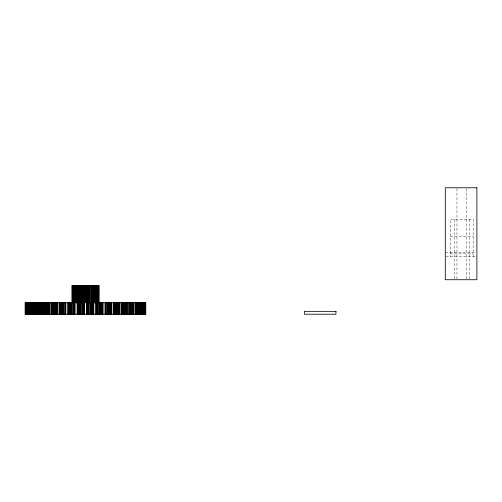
<?xml version="1.0" encoding="UTF-8"?>
<svg xmlns="http://www.w3.org/2000/svg" width="502" height="502" viewBox="0 0 502 502"><rect width="100%" height="100%" fill="white"/><g stroke="black" fill="none" stroke-linecap="round" stroke-linejoin="round"><path stroke-width="0.38" stroke-dasharray="2.51 1.88" d="M450.275 236.63L473.129 236.63M445.293 252.437L475.356 252.437M450.256 253.874L473.148 253.874M446.065 256.748L476.9 256.748M473.148 256.748L473.198 219.393L450.206 219.393L450.256 256.748M469.175 219.393L469.175 279.733M466.446 188.564L466.446 279.733M456.958 188.564L456.958 279.733M454.228 219.393L454.228 279.733"/><path stroke-width="0.75" d="M145.316 302.725L145.316 314.221M145.21 302.725L145.21 314.221M144.865 302.725L144.865 314.221M144.375 302.725L144.375 314.221M143.854 302.725L143.854 314.221M143.371 302.725L143.371 314.221M143.164 302.725L143.164 314.221M142.894 302.725L142.894 314.221M142.486 302.725L142.486 314.221M141.984 302.725L141.984 314.221M141.451 302.725L141.451 314.221M140.949 302.725L140.949 314.221M140.466 302.725L140.466 314.221M140.008 302.725L140.008 314.221M139.7 302.725L139.7 314.221M139.387 302.725L139.387 314.221M138.709 302.725L138.709 314.221M138.194 302.725L138.194 314.221M137.661 302.725L137.661 314.221M137.165 302.725L137.165 314.221M136.682 302.725L136.682 314.221M136.224 302.725L136.224 314.221M135.389 302.725L135.389 314.221M134.9 302.725L134.9 314.221M133.614 302.725L133.614 314.221M133.112 302.725L133.112 314.221M132.591 302.725L132.591 314.221M132.101 302.725L132.101 314.221M131.631 302.725L131.631 314.221M131.191 302.725L131.191 314.221M130.388 302.725L130.388 314.221M129.679 302.725L129.679 314.221M129.07 302.725L129.07 314.221M128.882 302.725L128.882 314.221M127.332 302.725L127.332 314.221M126.855 302.725L126.855 314.221M126.36 302.725L126.36 314.221M125.895 302.725L125.895 314.221M125.45 302.725L125.45 314.221M125.036 302.725L125.036 314.221M124.276 302.725L124.276 314.221M123.617 302.725L123.617 314.221M123.059 302.725L123.059 314.221M122.588 302.725L122.588 314.221M122.206 302.725L122.206 314.221M122.074 302.725L122.074 314.221M121.955 302.725L121.955 314.221M121.854 302.725L121.854 314.221L121.76 302.725M120.022 302.725L120.022 314.221M119.576 302.725L119.576 314.221M119.118 302.725L119.118 314.221M118.685 302.725L118.685 314.221M118.277 302.725L118.277 314.221M117.901 302.725L117.901 314.221M117.211 302.725L117.211 314.221M116.621 302.725L116.621 314.221M116.119 302.725L116.119 314.221M115.705 302.725L115.705 314.221M115.366 302.725L115.366 314.221M115.247 302.725L115.247 314.221M115.14 302.725L115.14 314.221M115.046 302.725L115.046 314.221M114.958 302.725L114.958 314.221M114.883 302.725L114.883 314.221M114.745 302.725L114.745 314.221M113.898 302.725L113.898 314.221M113.81 302.725L113.791 314.221M113.722 302.725L113.722 314.221M111.864 302.725L111.864 314.221M111.463 302.725L111.463 314.221M111.049 302.725L111.049 314.221M110.666 302.725L110.666 314.221M110.302 302.725L110.302 314.221M109.969 302.725L109.969 314.221M109.367 302.725L109.367 314.221M108.852 302.725L108.852 314.221M108.419 302.725L108.419 314.221M108.074 302.725L108.074 314.221M107.792 302.725L107.792 314.221M107.692 302.725L107.692 314.221M107.597 302.725L107.597 314.221M107.51 302.725L107.51 314.221M107.428 302.725L107.428 314.221M107.353 302.725L107.353 314.221M107.202 302.725L107.202 314.221M106.286 302.725L106.286 314.221M105.357 302.725L105.313 314.221M105.244 302.725L105.269 314.221M105.169 302.725L105.131 314.221M103.048 302.725L103.048 314.221M102.703 302.725L102.703 314.221M102.345 302.725L102.345 314.221M102.019 302.725L102.019 314.221M101.711 302.725L101.711 314.221M101.429 302.725L101.429 314.221M100.927 302.725L100.927 314.221M100.507 302.725L100.507 314.221M100.162 302.725L100.162 314.221M99.885 302.725L99.885 314.221M99.666 302.725L99.666 314.221M99.584 302.725L99.584 314.221M99.427 302.725L99.503 314.221M99.352 302.725L99.352 314.221M99.283 302.725L99.283 314.221M99.126 302.725L99.126 314.221M98.994 302.725L98.994 285.481L71.893 285.481L71.893 302.725M98.825 285.481L98.825 302.725M98.405 285.481L98.405 302.725M98.072 285.481L98.16 314.221M97.708 285.481L97.708 302.725M97.363 285.481L97.363 302.725M97.181 302.725L97.181 314.221M97.037 285.481L97.087 314.221M96.98 302.725L96.936 314.221M96.855 302.725L96.83 314.221L96.717 285.481M96.685 302.725L96.685 314.221M96.547 302.725L96.547 314.221M96.428 285.481L96.459 314.221M96.359 302.725L96.359 314.221M96.24 302.725L96.24 314.221M96.152 285.481L96.102 314.221M95.895 285.481L95.964 314.221M95.656 285.481L95.656 302.725M95.242 285.481L95.242 302.725M94.903 285.481L94.903 302.725M94.652 285.481L94.652 302.725M94.47 285.481L94.47 302.725M94.294 285.481L94.294 302.725M94.087 285.481L94.087 302.725M93.88 285.481L93.805 314.221M93.673 285.481L93.673 302.725M93.466 285.481L93.516 314.221M93.265 285.481L93.228 314.221M93.077 285.481L93.077 302.725M92.964 302.725L92.964 314.221M92.895 285.481L92.895 302.725M92.719 285.481L92.719 314.221M92.556 285.481L92.556 302.725M92.5 302.725L92.5 314.221M92.406 285.481L92.406 302.725M92.274 285.481L92.274 302.725M92.155 285.481L92.111 314.221M92.048 285.481L92.048 302.725M91.966 285.481L91.96 302.725M91.803 285.481L91.791 314.221M91.728 285.481L91.74 302.725M91.64 285.481L91.653 302.725M91.54 302.725L91.54 314.221M91.345 302.725L91.345 314.221M91.195 302.725L91.195 314.221M91.132 302.725L91.069 314.221M91.006 302.725L91.006 314.221M90.937 302.725L90.875 314.221M90.711 302.725L90.711 314.221M90.216 285.481L90.216 302.725M89.921 285.481L89.921 302.725M89.72 302.725L89.72 314.221M89.613 285.481L89.613 302.725M89.325 285.481L89.325 302.725M89.061 285.481L89.061 302.725M88.816 285.481L88.816 302.725M88.722 302.725L88.722 314.221M88.597 285.481L88.622 314.221M88.446 302.725L88.503 314.221M88.402 285.481L88.396 314.221M88.314 302.725L88.233 314.221M88.226 285.481L88.226 302.725M88.07 285.481L88.126 314.221M87.969 302.725L87.969 314.221M87.819 285.481L87.819 302.725M87.762 302.725L87.762 314.221M87.637 285.481L87.637 302.725M87.517 285.481L87.517 302.725M87.442 285.481L87.492 314.221M87.335 314.221L87.335 285.481L87.266 302.725M87.084 285.481L87.16 314.221M86.978 285.481L86.971 314.221M86.865 285.481L86.865 302.725M86.746 285.481L86.752 314.221M86.62 285.481L86.62 302.725M86.495 285.481L86.539 314.221M86.35 285.481L86.35 302.725M85.735 285.481L85.735 302.725M85.447 285.481L85.447 302.725M85.158 285.481L85.158 302.725M84.543 285.481L84.543 302.725M84.399 285.481L84.399 302.725M84.273 285.481L84.355 314.221M84.148 285.481L84.135 314.221M84.022 285.481L84.022 302.725M83.909 285.481L83.922 314.221M83.803 285.481L83.803 302.725M83.709 285.481L83.727 314.221M83.552 285.481L83.552 314.221M83.451 285.481L83.432 302.725M83.376 285.481L83.395 314.221M83.257 285.481L83.257 302.725M83.125 302.725L83.125 314.221M83.068 285.481L83.068 302.725M82.918 302.725L82.918 314.221M82.817 285.481L82.817 302.725M82.767 302.725L82.767 314.221M82.661 285.481L82.654 314.221M82.485 285.481L82.541 314.221M82.384 302.725L82.441 314.221M82.29 285.481L82.328 314.221M82.171 302.725L82.171 314.221M82.071 285.481L82.071 302.725M81.832 285.481L81.832 302.725M81.569 285.481L81.569 302.725M81.28 285.481L81.28 302.725M81.173 302.725L81.173 314.221M80.966 285.481L80.966 302.725M80.671 285.481L80.671 302.725M80.176 302.725L80.176 314.221M80.082 302.725L80.082 314.221M79.95 314.221L79.887 302.725L79.818 314.221M79.699 302.725L79.755 314.221M79.548 302.725L79.548 314.221M79.354 302.725L79.354 314.221M79.234 285.481L79.234 302.725M79.153 285.481L79.153 302.725M79.071 285.481L79.096 314.221M78.965 285.481L78.939 302.725M78.921 285.481L78.845 302.725M78.732 285.481L78.783 314.221M78.613 285.481L78.613 302.725M78.481 285.481L78.481 302.725M78.331 285.481L78.394 314.221M78.174 285.481L78.168 314.221M77.998 285.481L77.998 302.725M77.923 302.725L77.923 314.221M77.816 285.481L77.816 302.725M77.622 285.481L77.659 314.221M77.421 285.481L77.371 314.221M77.22 285.481L77.22 302.725M77.088 302.725L77.088 314.221M77.013 285.481L77.013 302.725M76.806 285.481L76.806 302.725M76.599 285.481L76.599 302.725M76.417 285.481L76.417 302.725M76.235 285.481L76.235 302.725M75.984 285.481L75.984 302.725M75.645 285.481L75.645 302.725M75.237 285.481L75.237 302.725M74.999 285.481L74.999 302.725M74.93 302.725L74.93 314.221M74.742 285.481L74.785 314.221M74.654 302.725L74.654 314.221M74.534 302.725L74.534 314.221M74.465 285.481L74.428 314.221M74.34 302.725L74.34 314.221M74.17 285.481L74.202 314.221M74.058 302.725L74.114 314.221M73.913 302.725L73.995 314.221M73.857 285.481L73.857 314.221M73.706 302.725L73.706 314.221M73.524 285.481L73.524 302.725M73.179 285.481L73.179 302.725M72.815 285.481L72.815 302.725M72.734 302.725L72.734 314.221M72.489 285.481L72.489 302.725M71.761 302.725L71.761 314.221M71.673 302.725L71.673 314.221M71.535 302.725L71.535 314.221M71.46 302.725L71.46 314.221M71.384 302.725L71.303 314.221M71.221 302.725L71.221 314.221M71.002 302.725L71.002 314.221M70.726 302.725L70.726 314.221M70.38 302.725L70.38 314.221M69.96 302.725L69.96 314.221M69.458 302.725L69.458 314.221M69.176 302.725L69.176 314.221M68.868 302.725L68.868 314.221M68.542 302.725L68.542 314.221M68.19 302.725L68.19 314.221M67.839 302.725L67.839 314.221M65.58 302.725L65.561 314.221M65.53 302.725L65.53 314.221M64.607 302.725L64.607 314.221M63.685 302.725L63.685 314.221M63.597 302.725L63.597 314.221M63.465 302.725L63.465 314.221M63.384 302.725L63.384 314.221M63.296 302.725L63.296 314.221M63.196 302.725L63.196 314.221M63.095 302.725L63.095 314.221M62.819 302.725L62.819 314.221M62.468 302.725L62.468 314.221M62.041 302.725L62.041 314.221M61.526 302.725L61.526 314.221M60.924 302.725L60.924 314.221M60.585 302.725L60.585 314.221M60.227 302.725L60.227 314.221M59.845 302.725L59.845 314.221M59.431 302.725L59.431 314.221M59.029 302.725L59.029 314.221M57.397 302.725L57.397 314.221M57.272 302.725L57.215 314.221M57.165 302.725L57.077 314.221M56.99 302.725L56.99 314.221M56.149 302.725L56.149 314.221M56.067 302.725L56.067 314.221M55.929 302.725L55.929 314.221M55.847 302.725L55.847 314.221M55.747 302.725L55.747 314.221M55.64 302.725L55.64 314.221M55.521 302.725L55.521 314.221M55.189 302.725L55.189 314.221M54.774 302.725L54.774 314.221M54.272 302.725L54.272 314.221M53.676 302.725L53.676 314.221M52.992 302.725L52.992 314.221M52.61 302.725L52.61 314.221M52.202 302.725L52.202 314.221M51.775 302.725L51.775 314.221M51.311 302.725L51.311 314.221M50.865 302.725L50.865 314.221M49.428 302.725L49.328 314.221L49.252 302.725M49.196 302.725L49.127 314.221M49.096 302.725L49.039 314.221M48.932 302.725L48.932 314.221M48.819 302.725L48.819 314.221M48.688 302.725L48.688 314.221M48.305 302.725L48.305 314.221M47.834 302.725L47.834 314.221M47.27 302.725L47.27 314.221M46.611 302.725L46.611 314.221M45.858 302.725L45.858 314.221M45.444 302.725L45.444 314.221M44.998 302.725L44.998 314.221M44.534 302.725L44.534 314.221M44.032 302.725L44.032 314.221M43.555 302.725L43.555 314.221M42.375 302.725L42.331 314.221M42.187 302.725L42.187 314.221M42.011 302.725L42.011 314.221M41.823 302.725L41.823 314.221M41.208 302.725L41.208 314.221M40.505 302.725L40.505 314.221M39.696 302.725L39.696 314.221M39.256 302.725L39.256 314.221M38.786 302.725L38.786 314.221M38.303 302.725L38.303 314.221M37.776 302.725L37.776 314.221M37.273 302.725L37.273 314.221M36.238 302.725L36.238 314.221M35.993 302.725L35.993 314.221M35.498 302.725L35.498 314.221M34.663 302.725L34.663 314.221M34.211 302.725L34.211 314.221M33.728 302.725L33.728 314.221M33.226 302.725L33.226 314.221M32.693 302.725L32.693 314.221M32.184 302.725L32.184 314.221M31.193 302.725L31.193 314.221M30.879 302.725L30.879 314.221M30.421 302.725L30.421 314.221M29.938 302.725L29.938 314.221M29.442 302.725L29.442 314.221M28.909 302.725L28.909 314.221M28.401 302.725L28.401 314.221M27.723 302.725L27.723 314.221M27.522 302.725L27.522 314.221M27.033 302.725L27.033 314.221M26.512 302.725L26.512 314.221M26.022 302.725L26.022 314.221M25.684 302.725L25.684 314.221M25.571 302.725L25.571 314.221M476.9 187.779L445.293 187.779L445.293 279.733L476.9 279.733L476.9 187.779M145.781 302.725L25.113 302.725L25.113 314.221L145.781 314.221L145.781 302.725M335.951 311.347L304.344 311.347L304.344 314.221L335.951 314.221L335.951 311.347M65.768 314.221L65.762 302.725L65.718 314.221"/></g></svg>
